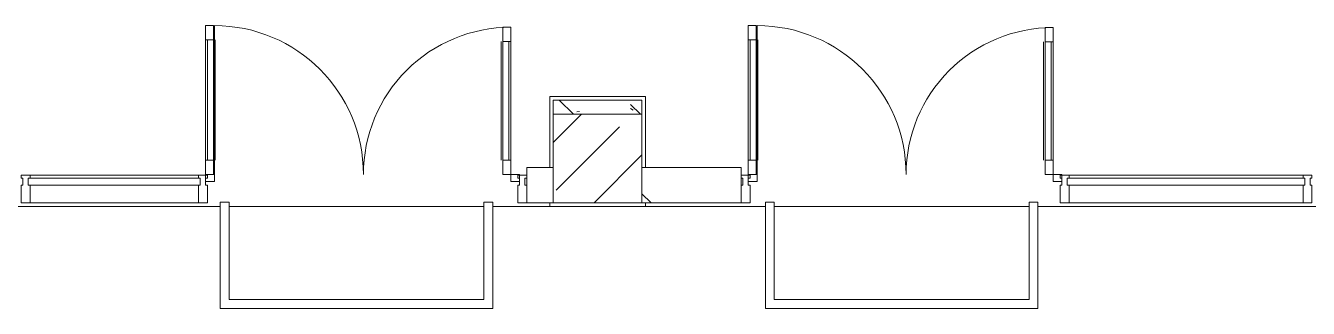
# Model space of a CAD drawing. Header units: millimetres. Extents: x -3708 to 187246, y -8553 to 29000.
# Drawn here: x 162810 to 170045, y 12805 to 14400 of the extents above; entities that cross this region are included whole.
import ezdxf

# ---------------------------------------------------------------- set-up
doc = ezdxf.new("R2010")
doc.units = ezdxf.units.MM
for name, color, linetype, lineweight, true_color in [('A-DETL-GENF-4', 7, 'Continuous', 5, 0xaaaaaa), ('A-DOOR-4', 7, 'Continuous', 5, 0xaaaaaa), ('A-FLOR-1', 7, 'Continuous', 5, 0xaaaaaa), ('I-WALL-5', 7, 'Continuous', 5, 0x787878)]:
    doc.layers.add(name, color=color, linetype=linetype, lineweight=lineweight, true_color=true_color)
for name, color, linetype, lineweight in [('A-GLAZ-CURT-2', 7, 'Continuous', 5), ('A-GLAZ-CWMG-2', 7, 'Continuous', 5), ('I-WALL-3', 7, 'Continuous', 5), ('S-COLS-2', 7, 'Continuous', 5)]:
    doc.layers.add(name, color=color, linetype=linetype, lineweight=lineweight)

# ---------------------------------------------------------------- blocks, each defined once
blk = doc.blocks.new('Дверь_Витражная_остекление_ - ВВ-11 остекление-32352627-1_7_1_птичка')
at = {"layer": 'A-DETL-GENF-4'}
for p, q in [((-790.5, -20), (-835.5, -20)), ((-835.5, -851), (-835.5, -20)), ((-790.5, -20), (-835.5, -20)), ((-835.5, -20), (-835.5, -851)), ((-790.5, -851), (-790.5, -20)), ((-790.5, -851), (-790.5, -20)), ((840.5, -860), (840.5, -20)), ((840.5, -20), (840.5, -860)), ((885.5, -860), (885.5, -20)), ((885.5, -860), (885.5, -20)), ((-835.5, -100), (-790.5, -100)), ((-825.5, -771), (-825.5, -100)), ((-781.5, -771), (-781.5, -100)), ((831.5, -780), (831.5, -100)), ((885.5, -100), (840.5, -100)), ((875.5, -780), (875.5, -100)), ((-835.5, -771), (-790.5, -771)), ((885.5, -780), (840.5, -780)), ((-835.5, -851), (-790.5, -851)), ((-835.5, -851), (-790.5, -851)), ((885.5, -860), (840.5, -860)), ((840.5, -860), (885.5, -860))]:
    blk.add_line(p, q, dxfattribs=at)
at = {"layer": 'A-DOOR-4'}
for p, q in [((-885.5, 20), (-835.5, 20)), ((-885.5, -20), (-885.5, 20)), ((-835.5, 20), (-835.5, -20)), ((835.5, 20), (885.5, 20)), ((835.5, -20), (835.5, 20)), ((885.5, 20), (885.5, -20)), ((-835.5, -20), (-885.5, -20)), ((-835.5, -851), (-835.5, -20)), ((835.5, -860), (835.5, -20)), ((885.5, -20), (835.5, -20))]:
    blk.add_line(p, q, dxfattribs=at)
for centre, radius, start, end in [((-835.5, -20), 831, 270, 0), ((835.5, -20), 840, 180, 270)]:
    blk.add_arc(centre, radius, start, end, dxfattribs=at)
blk = doc.blocks.new('Системная панель - Стекло - 40мм-32352622-1_7_1_птичка')
at = {"layer": 'A-GLAZ-CURT-2'}
for p, q in [((485, 40), (-485, 40)), ((-485, 40), (-485, 0)), ((-485, 0), (485, 0)), ((485, 0), (485, 40))]:
    blk.add_line(p, q, dxfattribs=at)
blk = doc.blocks.new('Прямоугольный импост - Импост структурный с накладкой - 160мм Темный-32352618-1_7_1_птичка')
at = {"layer": 'A-GLAZ-CWMG-2'}
for p, q in [((102599, 13557), (103549, 13557)), ((102599, 13400), (103549, 13400))]:
    blk.add_line(p, q, dxfattribs=at)
blk = doc.blocks.new('Прямоугольный импост - Импост структурный с накладкой - 160мм Темный-V132-1_7_1_птичка')
at = {"layer": 'A-GLAZ-CWMG-2'}
for p, q in [((-25, 0), (-25, 17)), ((-25, 17), (25, 17)), ((-15, 0), (-25, 0)), ((-15, -40), (-15, 0)), ((25, 0), (15, 0)), ((15, 0), (15, -40)), ((25, 17), (25, 0)), ((-25, -140), (-25, -40)), ((-25, -40), (-15, -40)), ((15, -40), (25, -40)), ((25, -40), (25, -140)), ((25, -140), (-25, -140))]:
    blk.add_line(p, q, dxfattribs=at)
blk = doc.blocks.new('Прямоугольный импост - Импост структурный с накладкой - 160мм Темный-32310142-1_7_1_птичка')
at = {"layer": 'A-GLAZ-CWMG-2'}
for p, q in [((-50, 0), (-50, 17)), ((-50, 17), (0, 17)), ((-40, 0), (-50, 0)), ((-40, -40), (-40, 0)), ((0, 0), (-10, 0)), ((-10, 0), (-10, -40)), ((0, 17), (0, 0)), ((-50, -140), (-50, -40)), ((-50, -40), (-40, -40)), ((-10, -40), (0, -40)), ((0, -40), (0, -140)), ((0, -140), (-50, -140))]:
    blk.add_line(p, q, dxfattribs=at)
blk = doc.blocks.new('Прямоугольный импост - Импост структурный с накладкой - 160мм Темный-32354018-1_7_1_птичка')
at = {"layer": 'A-GLAZ-CWMG-2'}
for p, q in [((108459, 13557), (109779, 13557)), ((108459, 13400), (109779, 13400))]:
    blk.add_line(p, q, dxfattribs=at)
blk = doc.blocks.new('Дверь_Витражная_остекление_ - ВВ-12 остекление-32353611-1_7_1_птичка')
at = {"layer": 'A-DETL-GENF-4'}
for p, q in [((-789.5, -20), (-834.5, -20)), ((-834.5, -849), (-834.5, -20)), ((-789.5, -20), (-834.5, -20)), ((-834.5, -20), (-834.5, -849)), ((-789.5, -849), (-789.5, -20)), ((-789.5, -849), (-789.5, -20)), ((839.5, -860), (839.5, -20)), ((839.5, -20), (839.5, -860)), ((884.5, -860), (884.5, -20)), ((884.5, -860), (884.5, -20)), ((-834.5, -100), (-789.5, -100)), ((-824.5, -769), (-824.5, -100)), ((-780.5, -769), (-780.5, -100)), ((830.5, -780), (830.5, -100)), ((884.5, -100), (839.5, -100)), ((874.5, -780), (874.5, -100)), ((-834.5, -769), (-789.5, -769)), ((884.5, -780), (839.5, -780)), ((-834.5, -849), (-789.5, -849)), ((-834.5, -849), (-789.5, -849)), ((884.5, -860), (839.5, -860)), ((839.5, -860), (884.5, -860))]:
    blk.add_line(p, q, dxfattribs=at)
at = {"layer": 'A-DOOR-4'}
for p, q in [((-884.5, 20), (-834.5, 20)), ((-884.5, -20), (-884.5, 20)), ((-834.5, 20), (-834.5, -20)), ((834.5, 20), (884.5, 20)), ((834.5, -20), (834.5, 20)), ((884.5, 20), (884.5, -20)), ((-834.5, -20), (-884.5, -20)), ((-834.5, -849), (-834.5, -20)), ((834.5, -860), (834.5, -20)), ((884.5, -20), (834.5, -20))]:
    blk.add_line(p, q, dxfattribs=at)
for centre, radius, start, end in [((-834.5, -20), 829, 270, 0), ((834.5, -20), 840, 180, 270)]:
    blk.add_arc(centre, radius, start, end, dxfattribs=at)
blk = doc.blocks.new('Системная панель - Стекло - 40мм-32353599-1_7_1_птичка')
at = {"layer": 'A-GLAZ-CURT-2'}
for p, q in [((670, 40), (-670, 40)), ((-670, 40), (-670, 0)), ((-670, 0), (670, 0)), ((670, 0), (670, 40))]:
    blk.add_line(p, q, dxfattribs=at)
blk = doc.blocks.new('Прямоугольный импост - Импост структурный с накладкой - 160мм Темный-30755595-1_7_1_птичка')
at = {"layer": 'A-GLAZ-CWMG-2'}
for p, q in [((0, 17), (-50, 17)), ((-50, 17), (-50, 0)), ((-50, 0), (-40, 0)), ((-40, 0), (-40, -40)), ((-10, -40), (-10, 0)), ((-10, 0), (0, 0)), ((0, 0), (0, 17)), ((-40, -40), (-50, -40)), ((-50, -40), (-50, -140)), ((0, -40), (-10, -40)), ((0, -140), (0, -40)), ((-50, -140), (0, -140))]:
    blk.add_line(p, q, dxfattribs=at)
blk = doc.blocks.new('Прямоугольный импост - Импост структурный с накладкой - 160мм Темный-V192-1_7_1_птичка')
at = {"layer": 'A-GLAZ-CWMG-2'}
for p, q in [((0, 17), (-50, 17)), ((-50, 17), (-50, 0)), ((-50, 0), (-40, 0)), ((-40, 0), (-40, -40)), ((-10, -40), (-10, 0)), ((-10, 0), (0, 0)), ((0, 0), (0, 17)), ((-40, -40), (-50, -40)), ((-50, -40), (-50, -140)), ((0, -40), (-10, -40)), ((0, -140), (0, -40)), ((-50, -140), (0, -140))]:
    blk.add_line(p, q, dxfattribs=at)

msp = doc.modelspace()

# ---------------------------------------------------------------- hatches: boundary and pattern name
at = {"layer": 'I-WALL-3'}
h = msp.add_hatch(dxfattribs=at)
h.set_pattern_fill('FP_110', color=256, style=0, pattern_type=2)
h.set_pattern_definition([(135, (60236.27, 0), (-353.5534, -353.5534), [])])
h.paths.add_polyline_path([(170786.3, 13400), (170786.3, 13600), (170065.3, 13600), (170066.3, 13400), (170750.6, 13400)])
h.paths.add_polyline_path([(166286.3, 13400), (166846.3, 13400), (166846.3, 13600), (166286.3, 13600)])
h.paths.add_polyline_path([(165786.3, 13400), (165786.3, 13600), (165636.3, 13600), (165636.3, 13400), (165766.3, 13400)])
h.paths.add_polyline_path([(161434.3, 13400), (161634.3, 13400), (161634.3, 13600), (161336.3, 13600), (161336.3, 13400)])
at = {"layer": 'I-WALL-5'}
h = msp.add_hatch(dxfattribs=at)
h.set_pattern_fill('FP_122', color=256, style=0, pattern_type=2)
h.set_pattern_definition([(135, (60236.3, 0), (-377.1708, -377.1708), [533.4, -88.9, 17.78, -88.9]), (135, (60236.3, 376.94), (-377.1708, -377.1708), []), (50, (60236.27, 0), (637.6445, -55.7866), [66.675, -733.425]), (355, (60236.3, 0), (-123.3494, 668.6992), [53.34, -586.74]), (100.451, (60289.4, -4.65), (514.299, 612.908), [56.665, -623.315]), (46.184, (60236.3, 177.8), (948.7764, -147.1497), [100.012, -1100.137]), (96.636, (60315.3, 165.5), (830.909, 865.997), [84.998, -934.973]), (351.184, (60236.3, 177.8), (830.918, 865.988), [80.01, -880.11]), (21, (60325.17, 133.35), (530.6506, -357.9283), [66.675, -733.425]), (326, (60325.2, 133.35), (216.308, 644.6585), [53.34, -586.74]), (71.451, (60369.4, 103.5), (746.9596, 286.7243), [56.665, -623.315]), (37.5, (60236.27, 0), (10.81053, 295.9426), [16.764, -562.864, 16.764, -578.866, -588.962]), (37.5, (60236.27, 0), (10.81053, 295.9426), [-1175.258, 16.764, -572.198]), (7.5, (60236.27, 0), (233.8692, 350.6318), [16.764, -322.834, 16.764, -549.529, -224.472]), (7.5, (60236.27, 0), (233.8692, 350.6318), [-905.891, 16.764, -207.708]), (327.5, (60038.03, 0), (474.5678, -20.0513), [16.764, -205.486, 16.764, -676.656, -920.115]), (327.5, (60038.03, 0), (474.5678, -20.0513), [-915.67, 16.764, -903.351]), (317.5, (59949.13, 0), (518.4522, 88.9934), [16.764, -272.161, 16.764, -443.738, -653.415]), (317.5, (59949.13, 0), (518.4522, 88.9934), [-749.427, 16.764, -636.651])])
h.paths.add_polyline_path([(166105.1, 13900), (166286.3, 13900), (166286.3, 13980), (165786.3, 13980), (165786.3, 13900)])
at = {"layer": 'S-COLS-2'}
h = msp.add_hatch(dxfattribs=at)
h.set_pattern_fill('FP_92', color=256, style=0, pattern_type=2)
h.set_pattern_definition([(45, (60236.27, 0), (-285.1231, 285.1231), []), (45, (60521.4, 0), (-285.1231, 285.1231), [504.031, -100.806, 16.764, -84.042])])
h.paths.add_polyline_path([(166286.3, 13400), (166286.3, 13900), (165786.3, 13900), (165786.3, 13400), (166105.1, 13400)])

# ---------------------------------------------------------------- linework, layer by layer
at = {"layer": 'A-FLOR-1'}
for p, q in [((165766.3, 13600), (165766.3, 14000)), ((165766.3, 14000), (166306.3, 14000)), ((166306.3, 14000), (166306.3, 13600)), ((163957.9, 13404.6), (163907.9, 13404.6)), ((163907.9, 13404.6), (163907.9, 12804.6)), ((163957.9, 12854.6), (163957.9, 13404.6)), ((165445, 13404.6), (165395, 13404.6)), ((165395, 13404.6), (165395, 12854.6)), ((165445, 12804.6), (165445, 13404.6)), ((165766.3, 13380), (165766.3, 13400)), ((166306.3, 13400), (166306.3, 13380)), ((167032.9, 13404.6), (166982.9, 13404.6)), ((166982.9, 13404.6), (166982.9, 12804.6)), ((167032.9, 12854.6), (167032.9, 13404.6)), ((168520, 13404.6), (168470, 13404.6)), ((168470, 13404.6), (168470, 12854.6)), ((168520, 12804.6), (168520, 13404.6)), ((160026.3, 13380), (163907.9, 13380)), ((165395, 13380), (163957.9, 13380)), ((165445, 13380), (166306.3, 13380)), ((166306.3, 13380), (166982.9, 13380)), ((168470, 13380), (167034.2, 13380)), ((168520, 13380), (171306.3, 13380)), ((165395, 12854.6), (163957.9, 12854.6)), ((168470, 12854.6), (167032.9, 12854.6)), ((163907.9, 12804.6), (165445, 12804.6)), ((166982.9, 12804.6), (168520, 12804.6))]:
    msp.add_line(p, q, dxfattribs=at)
at = {"layer": 'I-WALL-3'}
for p, q in [((166286.3, 13980), (165786.3, 13980)), ((165786.3, 13980), (165786.3, 13900)), ((166286.3, 13900), (166286.3, 13980)), ((165786.3, 13900), (166286.3, 13900)), ((165786.3, 13600), (165636.3, 13600)), ((165636.3, 13600), (165636.3, 13400)), ((165786.3, 13400), (165786.3, 13600)), ((166846.3, 13600), (166286.3, 13600)), ((166286.3, 13600), (166286.3, 13400)), ((166846.3, 13400), (166846.3, 13600)), ((165636.3, 13400), (165786.3, 13400)), ((166286.3, 13400), (166846.3, 13400))]:
    msp.add_line(p, q, dxfattribs=at)
at = {"layer": 'S-COLS-2'}
for p, q in [((166286.3, 13900), (165786.3, 13900)), ((165786.3, 13900), (165786.3, 13600)), ((166286.3, 13600), (166286.3, 13900)), ((165786.3, 13600), (165786.3, 13400)), ((166286.3, 13400), (166286.3, 13600)), ((165786.3, 13400), (166286.3, 13400))]:
    msp.add_line(p, q, dxfattribs=at)

# ---------------------------------------------------------------- block references
at = {"layer": 'A-DOOR-4', "rotation": 180}
for name, p in [('Дверь_Витражная_остекление_ - ВВ-11 остекление-32352627-1_7_1_птичка', (164710.8, 13540)), ('Дверь_Витражная_остекление_ - ВВ-12 остекление-32353611-1_7_1_птичка', (167770.8, 13540))]:
    msp.add_blockref(name, p, dxfattribs=at)
at = {"layer": 'A-GLAZ-CURT-2', "rotation": 180}
for name, p in [('Системная панель - Стекло - 40мм-32352622-1_7_1_птичка', (163310.3, 13540)), ('Системная панель - Стекло - 40мм-32353599-1_7_1_птичка', (169355.3, 13540))]:
    msp.add_blockref(name, p, dxfattribs=at)
at = {"layer": 'A-GLAZ-CWMG-2', "extrusion": (0, 0, -1)}
for name, p in [('Прямоугольный импост - Импост структурный с накладкой - 160мм Темный-V132-1_7_1_птичка', (-162810.3, 13540)), ('Прямоугольный импост - Импост структурный с накладкой - 160мм Темный-V132-1_7_1_птичка', (-163810.3, 13540)), ('Прямоугольный импост - Импост структурный с накладкой - 160мм Темный-32310142-1_7_1_птичка', (-166846.3, 13540)), ('Прямоугольный импост - Импост структурный с накладкой - 160мм Темный-V132-1_7_1_птичка', (-168670.3, 13540))]:
    msp.add_blockref(name, p, dxfattribs=at)
at = {"layer": 'A-GLAZ-CWMG-2'}
for name, p in [('Прямоугольный импост - Импост структурный с накладкой - 160мм Темный-32352618-1_7_1_птичка', (60236.3, 0)), ('Прямоугольный импост - Импост структурный с накладкой - 160мм Темный-V192-1_7_1_птичка', (165636.3, 13540)), ('Прямоугольный импост - Импост структурный с накладкой - 160мм Темный-32354018-1_7_1_птичка', (60236.3, 0)), ('Прямоугольный импост - Импост структурный с накладкой - 160мм Темный-30755595-1_7_1_птичка', (170065.3, 13540))]:
    msp.add_blockref(name, p, dxfattribs=at)

doc.saveas('drawing.dxf')
